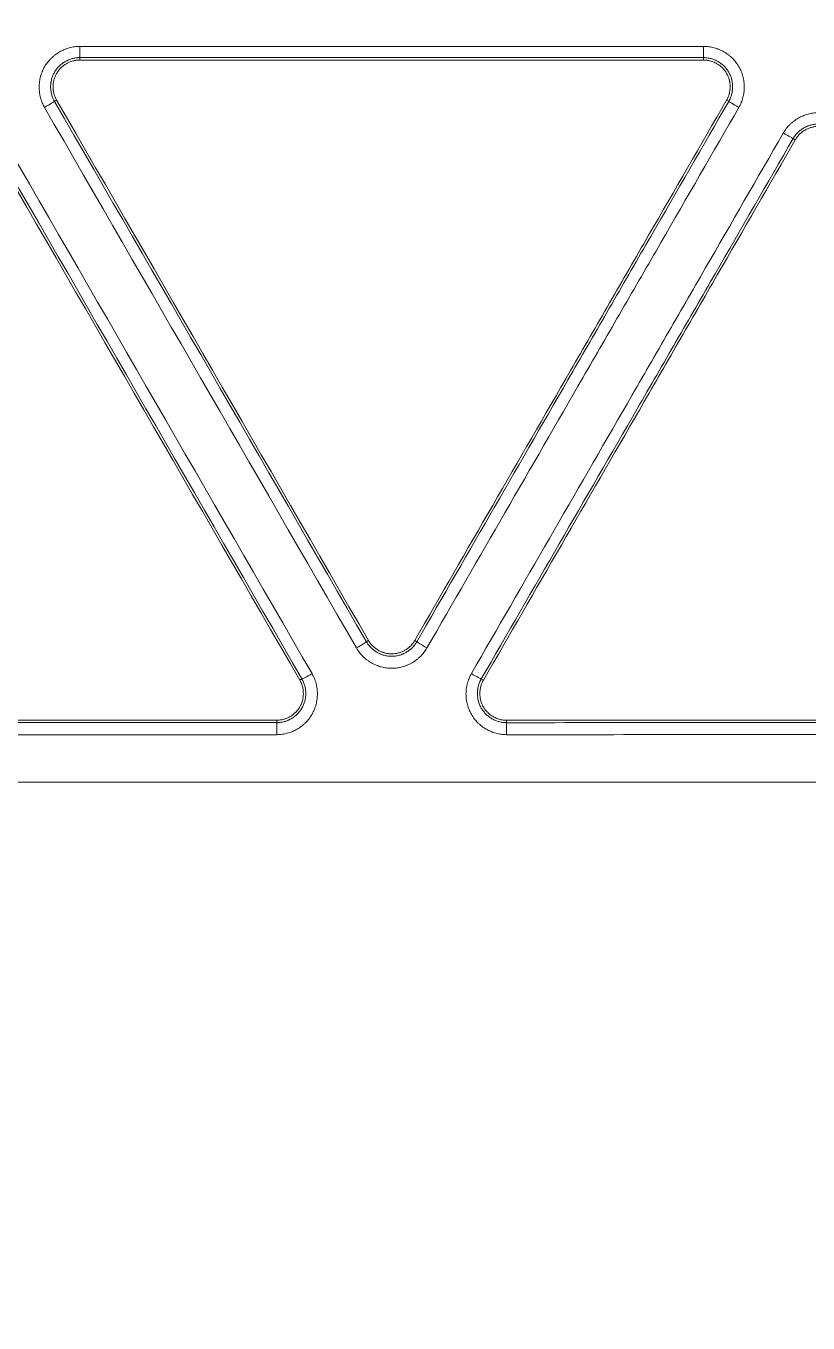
# Model space of a CAD drawing. Header units: inches. Extents: x 405346 to 489838, y -25612 to 14934.
# Drawn here: x 462954.7 to 462986.8, y 4055.9 to 4109 of the extents above; entities that cross this region are included whole.
import ezdxf

# ---------------------------------------------------------------- set-up
doc = ezdxf.new("R2010")
doc.units = ezdxf.units.IN
doc.header["$LTSCALE"] = 200
doc.header["$MEASUREMENT"] = 0
doc.layers.add('SS-EQ', color=2, linetype='Continuous', lineweight=20)

# ---------------------------------------------------------------- blocks, each defined once
blk = doc.blocks.new('4way무풍')
at = {"layer": 'SS-EQ'}
for p, q in [((162.197, -213.682), (162.197, -213.782)), ((187.771, -213.782), (187.771, -213.682)), ((161.249, -215.424), (161.162, -215.474)), ((188.805, -215.474), (188.719, -215.424)), ((191.535, -217.05), (191.448, -216.999)), ((173.95, -237.622), (174.036, -237.572)), ((175.932, -237.572), (176.018, -237.622)), ((171.221, -239.198), (171.307, -239.148)), ((178.66, -239.148), (178.747, -239.198)), ((170.273, -240.938), (170.273, -240.839)), ((179.695, -240.839), (179.695, -240.939))]:
    blk.add_line(p, q, dxfattribs=at)
for centre, major_axis, ratio, start_param, end_param in [((162.196, -213.208), (0, 0.474), 0.008478, 3.1765, 4.680523), ((187.771, -213.208), (0, 0.474), 0.013941, 3.176503, 4.685731), ((160.752, -215.71), (0.41, 0.237), 0.032405, 4.70303, 6.24826), ((189.215, -215.71), (0.41, -0.237), 0.016714, 3.176504, 4.737926), ((191.038, -216.762), (0.41, -0.237), 0.016529, 4.738154, 6.248274), ((173.539, -237.858), (0.41, 0.237), 0.036895, 4.699068, 6.248255), ((176.428, -237.858), (-0.41, 0.237), 0.029661, 0.034922, 1.596121), ((171.717, -238.91), (0.41, 0.237), 0.037248, 3.176523, 4.698615), ((178.25, -238.91), (0.41, -0.237), 0.029822, 4.737834, 6.248263), ((170.273, -241.412), (0, 0.474), 0.006387, 4.672226, 6.248132), ((179.695, -241.412), (0, -0.474), 0.006993, 1.531479, 3.106616)]:
    blk.add_ellipse(centre, major_axis=major_axis, ratio=ratio, start_param=start_param, end_param=end_param, dxfattribs=at)
for points, knots in [([(346.359, 0), (346.359, -27.812), (346.359, -55.624), (346.359, -97.341), (346.359, -111.247), (346.359, -139.059), (346.359, -152.965), (346.359, -180.777), (346.359, -194.683), (346.359, -222.494), (346.359, -236.4), (346.359, -257.259), (346.358, -264.212), (346.359, -272.903), (346.359, -274.641), (346.359, -277.249), (346.359, -278.118), (346.358, -279.856), (346.358, -280.725), (346.358, -282.029), (346.358, -282.463), (346.358, -283.333), (346.359, -283.767), (346.359, -284.419), (346.359, -284.636), (346.359, -285.071), (346.358, -285.288), (346.355, -285.723), (346.353, -285.94), (346.346, -286.374), (346.341, -286.592), (346.322, -287.243), (346.305, -287.678), (346.262, -288.546), (346.236, -288.98), (346.174, -289.849), (346.138, -290.283), (346.078, -290.934), (346.057, -291.151), (346.012, -291.585), (345.894, -292.666), (345.748, -293.741), (345.479, -295.45), (345.327, -296.299), (344.817, -298.834), (344.407, -300.505), (343.687, -302.982), (343.172, -304.624), (342.294, -307.059), (341.638, -308.663), (341.119, -309.858), (340.941, -310.256), (340.714, -310.751), (340.668, -310.85), (340.576, -311.047), (340.437, -311.343), (339.919, -312.422), (339.029, -314.158), (338.177, -315.66), (336.854, -317.881), (335.912, -319.32), (334.41, -321.418), (333.379, -322.796), (331.741, -324.801), (330.589, -326.095), (329.702, -327.051), (329.403, -327.366), (329.024, -327.758), (328.947, -327.836), (328.795, -327.992), (328.566, -328.224), (327.719, -329.07), (326.303, -330.412), (324.35, -332.111), (322.332, -333.722), (320.944, -334.738), (319.535, -335.724), (318.819, -336.202), (317.367, -337.13), (315.893, -338.028), (314.376, -338.866), (313.222, -339.473), (312.835, -339.671), (312.249, -339.963), (312.054, -340.059), (311.662, -340.249), (309.896, -341.094), (308.103, -341.848), (305.68, -342.75), (304.055, -343.316), (302.408, -343.813), (299.923, -344.506), (298.245, -344.898), (295.697, -345.382), (294.842, -345.525), (293.766, -345.682), (293.551, -345.712), (293.12, -345.771), (292.903, -345.799), (292.254, -345.88), (291.821, -345.929), (290.523, -346.062), (289.657, -346.132), (288.357, -346.21), (287.924, -346.232), (287.057, -346.265), (286.624, -346.277), (285.974, -346.288), (285.757, -346.291), (285.323, -346.293), (285.107, -346.294), (284.673, -346.294), (284.456, -346.294), (284.023, -346.294), (283.806, -346.293), (283.156, -346.293), (282.722, -346.293), (281.855, -346.293), (281.421, -346.293), (280.121, -346.293), (279.253, -346.294), (277.519, -346.294), (276.652, -346.294), (274.051, -346.294), (272.316, -346.294), (267.113, -346.294), (263.645, -346.293), (256.708, -346.293), (253.239, -346.294), (242.833, -346.294), (235.896, -346.294), (222.022, -346.294), (215.084, -346.294), (194.273, -346.294), (180.399, -346.294), (152.65, -346.294), (138.775, -346.294), (111.027, -346.294), (97.152, -346.294), (69.404, -346.294), (55.529, -346.294), (34.718, -346.294), (27.78, -346.294), (13.906, -346.294), (6.969, -346.294), (0.032, -346.294)], [0, 0, 0, 0, 0.125, 0.125, 0.1875, 0.1875, 0.25, 0.25, 0.3125, 0.3125, 0.375, 0.375, 0.40625, 0.40625, 0.414063, 0.414063, 0.417969, 0.417969, 0.421875, 0.421875, 0.423828, 0.423828, 0.425781, 0.425781, 0.426758, 0.426758, 0.427734, 0.427734, 0.428711, 0.428711, 0.429688, 0.429688, 0.431641, 0.431641, 0.433594, 0.433594, 0.435547, 0.435547, 0.436523, 0.436523, 0.4375, 0.441406, 0.441406, 0.445313, 0.445313, 0.453125, 0.453125, 0.457031, 0.460938, 0.464844, 0.464844, 0.466797, 0.466797, 0.467285, 0.467285, 0.467773, 0.46875, 0.472656, 0.476563, 0.476563, 0.484375, 0.484375, 0.488281, 0.492188, 0.496094, 0.496094, 0.498047, 0.498047, 0.498535, 0.498535, 0.499023, 0.5, 0.503906, 0.507813, 0.511719, 0.515625, 0.515625, 0.519531, 0.519531, 0.523438, 0.527344, 0.527344, 0.529297, 0.529297, 0.530273, 0.530273, 0.53125, 0.539063, 0.539063, 0.542969, 0.546875, 0.546875, 0.554688, 0.554688, 0.558594, 0.558594, 0.55957, 0.55957, 0.560547, 0.560547, 0.5625, 0.5625, 0.566406, 0.566406, 0.568359, 0.568359, 0.570313, 0.570313, 0.571289, 0.571289, 0.572266, 0.572266, 0.573242, 0.573242, 0.574219, 0.574219, 0.576172, 0.576172, 0.578125, 0.578125, 0.582031, 0.582031, 0.585938, 0.585938, 0.59375, 0.59375, 0.609375, 0.609375, 0.625, 0.625, 0.65625, 0.65625, 0.6875, 0.6875, 0.75, 0.75, 0.8125, 0.8125, 0.875, 0.875, 0.9375, 0.9375, 0.96875, 0.96875, 1, 1, 1, 1]), ([(0.032, -345.099), (6.961, -345.099), (13.891, -345.099), (27.75, -345.099), (34.679, -345.099), (55.467, -345.099), (69.326, -345.098), (97.044, -345.098), (110.903, -345.097), (138.621, -345.096), (152.48, -345.096), (180.197, -345.094), (194.056, -345.092), (214.845, -345.09), (221.774, -345.089), (235.633, -345.086), (242.562, -345.085), (256.421, -345.082), (263.351, -345.081), (272.013, -345.079), (273.745, -345.079), (276.343, -345.079), (277.21, -345.078), (278.942, -345.078), (279.808, -345.077), (281.107, -345.076), (281.541, -345.076), (282.407, -345.076), (282.84, -345.076), (283.706, -345.076), (284.139, -345.076), (284.789, -345.074), (285.005, -345.074), (285.438, -345.071), (285.655, -345.069), (286.304, -345.06), (286.737, -345.049), (287.602, -345.017), (288.034, -344.997), (289.33, -344.922), (290.194, -344.853), (291.488, -344.722), (291.92, -344.673), (292.566, -344.593), (292.782, -344.566), (293.212, -344.508), (294.286, -344.358), (295.351, -344.18), (297.891, -343.699), (299.563, -343.307), (302.039, -342.615), (303.679, -342.118), (305.297, -341.551), (307.709, -340.648), (309.296, -339.976), (311.056, -339.138), (311.349, -338.996), (311.641, -338.853), (311.836, -338.756), (311.933, -338.707), (312.418, -338.464), (312.803, -338.265), (313.951, -337.656), (314.704, -337.236), (316.19, -336.364), (316.921, -335.913), (318.363, -334.982), (319.073, -334.502), (320.472, -333.511), (321.849, -332.491), (323.849, -330.872), (325.784, -329.163), (327.03, -327.964), (327.795, -327.195), (327.947, -327.041), (328.25, -326.729), (328.401, -326.573), (328.849, -326.102), (329.145, -325.785), (330.019, -324.826), (331.153, -323.527), (332.763, -321.515), (333.776, -320.132), (334.759, -318.728), (335.235, -318.016), (336.157, -316.57), (336.603, -315.837), (337.465, -314.35), (338.296, -312.842), (339.065, -311.291), (339.481, -310.406), (339.527, -310.308), (339.618, -310.111), (339.754, -309.815), (340.065, -309.123), (340.322, -308.527), (340.821, -307.331), (341.451, -305.727), (342.288, -303.291), (342.776, -301.648), (343.454, -299.169), (343.836, -297.496), (344.302, -294.959), (344.439, -294.108), (344.619, -292.825), (344.702, -292.181), (344.786, -291.427), (344.82, -291.104), (344.842, -290.888), (344.853, -290.779), (344.946, -289.807), (345.01, -288.942), (345.078, -287.644), (345.096, -287.212), (345.116, -286.563), (345.122, -286.347), (345.13, -285.914), (345.133, -285.698), (345.138, -285.266), (345.139, -285.049), (345.14, -284.617), (345.14, -284.4), (345.141, -283.752), (345.141, -283.319), (345.141, -282.67), (345.141, -282.454), (345.141, -282.021), (345.141, -281.805), (345.142, -281.156), (345.142, -280.724), (345.143, -279.426), (345.143, -278.561), (345.144, -276.831), (345.144, -275.966), (345.145, -273.37), (345.145, -271.64), (345.146, -262.989), (345.148, -256.069), (345.152, -235.306), (345.154, -221.465), (345.157, -193.782), (345.159, -179.94), (345.161, -152.257), (345.161, -138.416), (345.162, -110.732), (345.163, -69.208), (345.164, -27.683), (345.164, 0)], [0, 0, 0, 0, 0.03125, 0.03125, 0.0625, 0.0625, 0.125, 0.125, 0.1875, 0.1875, 0.25, 0.25, 0.3125, 0.3125, 0.34375, 0.34375, 0.375, 0.375, 0.40625, 0.40625, 0.414063, 0.414063, 0.417969, 0.417969, 0.421875, 0.421875, 0.423828, 0.423828, 0.425781, 0.425781, 0.427734, 0.427734, 0.428711, 0.428711, 0.429688, 0.429688, 0.431641, 0.431641, 0.433594, 0.433594, 0.4375, 0.4375, 0.439453, 0.439453, 0.44043, 0.44043, 0.441406, 0.445313, 0.445313, 0.453125, 0.453125, 0.457031, 0.460938, 0.460938, 0.46875, 0.46875, 0.469727, 0.470215, 0.470215, 0.470703, 0.470703, 0.472656, 0.472656, 0.476563, 0.476563, 0.480469, 0.480469, 0.484375, 0.484375, 0.488281, 0.492188, 0.496094, 0.5, 0.5, 0.500977, 0.500977, 0.501953, 0.501953, 0.503906, 0.503906, 0.507813, 0.511719, 0.515625, 0.515625, 0.519531, 0.519531, 0.523438, 0.523438, 0.527344, 0.53125, 0.53125, 0.531738, 0.531738, 0.532227, 0.533203, 0.535156, 0.535156, 0.539063, 0.542969, 0.546875, 0.546875, 0.554688, 0.554688, 0.558594, 0.558594, 0.560547, 0.561523, 0.562012, 0.562012, 0.5625, 0.5625, 0.566406, 0.566406, 0.568359, 0.568359, 0.569336, 0.569336, 0.570313, 0.570313, 0.571289, 0.571289, 0.572266, 0.572266, 0.574219, 0.574219, 0.575195, 0.575195, 0.576172, 0.576172, 0.578125, 0.578125, 0.582031, 0.582031, 0.585938, 0.585938, 0.59375, 0.59375, 0.625, 0.625, 0.6875, 0.6875, 0.75, 0.75, 0.8125, 0.8125, 0.875, 1, 1, 1, 1]), ([(160.756, -215.726), (160.719, -215.662), (160.687, -215.597), (160.632, -215.463), (160.609, -215.394), (160.581, -215.289), (160.573, -215.253), (160.563, -215.199), (160.559, -215.181), (160.554, -215.145), (160.551, -215.127), (160.539, -215.037), (160.53, -214.892), (160.539, -214.747), (160.551, -214.657), (160.554, -214.638), (160.56, -214.602), (160.563, -214.584), (160.573, -214.531), (160.581, -214.495), (160.609, -214.39), (160.632, -214.322), (160.673, -214.221), (160.688, -214.188), (160.72, -214.122), (160.737, -214.09), (160.792, -213.995), (160.873, -213.874), (160.969, -213.766), (161.034, -213.701), (161.047, -213.689), (161.074, -213.664), (161.087, -213.652), (161.129, -213.616), (161.157, -213.593), (161.244, -213.526), (161.304, -213.486), (161.398, -213.432), (161.446, -213.406), (161.496, -213.382), (161.529, -213.367), (161.546, -213.36), (161.63, -213.325), (161.767, -213.277), (161.909, -213.248), (162.017, -213.233), (162.054, -213.23), (162.127, -213.225), (162.164, -213.223), (162.2, -213.223)], [0, 0, 0, 0, 0.0625, 0.0625, 0.125, 0.125, 0.15625, 0.15625, 0.171875, 0.171875, 0.1875, 0.1875, 0.25, 0.3125, 0.3125, 0.328125, 0.328125, 0.34375, 0.34375, 0.375, 0.375, 0.4375, 0.4375, 0.46875, 0.46875, 0.5, 0.5, 0.5625, 0.625, 0.625, 0.640625, 0.640625, 0.65625, 0.65625, 0.6875, 0.6875, 0.75, 0.75, 0.78125, 0.796875, 0.796875, 0.8125, 0.8125, 0.875, 0.9375, 0.9375, 0.96875, 0.96875, 1, 1, 1, 1]), ([(162.197, -213.682), (162.193, -213.682), (162.19, -213.682), (162.183, -213.682), (162.174, -213.682), (162.164, -213.682), (162.144, -213.683), (162.131, -213.684), (162.091, -213.686), (162.065, -213.689), (161.988, -213.7), (161.887, -213.721), (161.788, -213.755), (161.728, -213.78), (161.716, -213.785), (161.692, -213.796), (161.657, -213.813), (161.622, -213.832), (161.555, -213.871), (161.512, -213.899), (161.449, -213.947), (161.429, -213.963), (161.39, -213.998), (161.37, -214.015), (161.315, -214.071), (161.28, -214.109), (161.217, -214.191), (161.188, -214.234), (161.149, -214.302), (161.136, -214.326), (161.113, -214.373), (161.103, -214.396), (161.073, -214.469), (161.057, -214.518), (161.037, -214.593), (161.029, -214.631), (161.022, -214.67), (161.018, -214.695), (161.016, -214.708), (161.008, -214.773), (161.001, -214.877), (161.008, -214.981), (161.018, -215.058), (161.022, -215.084), (161.032, -215.136), (161.038, -215.161), (161.058, -215.236), (161.074, -215.286), (161.103, -215.357), (161.119, -215.393), (161.14, -215.434), (161.151, -215.454), (161.156, -215.462), (161.159, -215.468), (161.161, -215.471), (161.162, -215.474)], [0, 0, 0, 0, 0.003906, 0.003906, 0.007813, 0.015625, 0.015625, 0.03125, 0.03125, 0.0625, 0.0625, 0.125, 0.1875, 0.1875, 0.203125, 0.203125, 0.21875, 0.25, 0.25, 0.3125, 0.3125, 0.34375, 0.34375, 0.375, 0.375, 0.4375, 0.4375, 0.5, 0.5, 0.53125, 0.53125, 0.5625, 0.5625, 0.625, 0.625, 0.65625, 0.671875, 0.671875, 0.6875, 0.6875, 0.75, 0.8125, 0.8125, 0.84375, 0.84375, 0.875, 0.875, 0.9375, 0.9375, 0.96875, 0.984375, 0.992187, 0.996094, 0.996094, 1, 1, 1, 1]), ([(187.771, -213.682), (185.64, -213.682), (183.509, -213.682), (179.247, -213.682), (177.115, -213.682), (174.451, -213.682), (173.918, -213.682), (172.853, -213.682), (172.32, -213.682), (170.722, -213.682), (169.656, -213.682), (166.459, -213.682), (164.328, -213.682), (162.197, -213.682)], [0, 0, 0, 0, 0.25, 0.25, 0.5, 0.5, 0.5625, 0.5625, 0.625, 0.625, 0.75, 0.75, 1, 1, 1, 1]), ([(162.2, -213.223), (164.332, -213.223), (166.463, -213.223), (169.661, -213.223), (170.726, -213.223), (172.325, -213.223), (172.858, -213.223), (173.924, -213.223), (174.456, -213.223), (177.121, -213.222), (179.252, -213.222), (183.515, -213.222), (185.646, -213.221), (187.778, -213.221)], [0, 0, 0, 0, 0.25, 0.25, 0.375, 0.375, 0.4375, 0.4375, 0.5, 0.5, 0.75, 0.75, 1, 1, 1, 1]), ([(188.805, -215.474), (188.807, -215.471), (188.808, -215.468), (188.812, -215.462), (188.816, -215.454), (188.821, -215.445), (188.83, -215.428), (188.836, -215.416), (188.854, -215.38), (188.864, -215.357), (188.894, -215.284), (188.926, -215.186), (188.946, -215.084), (188.954, -215.019), (188.956, -215.006), (188.958, -214.98), (188.959, -214.967), (188.962, -214.928), (188.963, -214.902), (188.963, -214.824), (188.959, -214.772), (188.949, -214.695), (188.945, -214.669), (188.935, -214.618), (188.93, -214.592), (188.91, -214.516), (188.893, -214.467), (188.854, -214.371), (188.831, -214.325), (188.792, -214.257), (188.778, -214.234), (188.749, -214.191), (188.734, -214.17), (188.686, -214.108), (188.652, -214.07), (188.597, -214.015), (188.568, -213.988), (188.538, -213.963), (188.518, -213.947), (188.507, -213.938), (188.455, -213.899), (188.369, -213.841), (188.276, -213.795), (188.204, -213.765), (188.179, -213.756), (188.13, -213.738), (188.105, -213.731), (188.029, -213.71), (187.979, -213.7), (187.902, -213.689), (187.863, -213.685), (187.817, -213.683), (187.794, -213.682), (187.784, -213.682), (187.778, -213.682), (187.775, -213.682), (187.771, -213.682)], [0, 0, 0, 0, 0.003906, 0.003906, 0.007813, 0.015625, 0.015625, 0.03125, 0.03125, 0.0625, 0.0625, 0.125, 0.1875, 0.1875, 0.203125, 0.203125, 0.21875, 0.21875, 0.25, 0.25, 0.3125, 0.3125, 0.34375, 0.34375, 0.375, 0.375, 0.4375, 0.4375, 0.5, 0.5, 0.53125, 0.53125, 0.5625, 0.5625, 0.625, 0.625, 0.65625, 0.671875, 0.671875, 0.6875, 0.6875, 0.75, 0.8125, 0.8125, 0.84375, 0.84375, 0.875, 0.875, 0.9375, 0.9375, 0.96875, 0.984375, 0.992188, 0.996094, 0.996094, 1, 1, 1, 1]), ([(187.778, -213.221), (187.851, -213.221), (187.924, -213.226), (188.067, -213.245), (188.138, -213.26), (188.243, -213.288), (188.278, -213.299), (188.33, -213.317), (188.348, -213.323), (188.382, -213.336), (188.399, -213.343), (188.483, -213.378), (188.613, -213.442), (188.734, -213.523), (188.806, -213.578), (188.821, -213.59), (188.849, -213.613), (188.891, -213.648), (188.931, -213.685), (189.008, -213.762), (189.056, -213.816), (189.122, -213.902), (189.144, -213.931), (189.184, -213.992), (189.204, -214.023), (189.259, -214.118), (189.322, -214.248), (189.368, -214.386), (189.392, -214.474), (189.396, -214.492), (189.404, -214.527), (189.408, -214.545), (189.418, -214.599), (189.424, -214.635), (189.438, -214.743), (189.443, -214.816), (189.443, -214.924), (189.441, -214.979), (189.437, -215.033), (189.433, -215.07), (189.431, -215.088), (189.42, -215.179), (189.392, -215.321), (189.346, -215.459), (189.305, -215.56), (189.29, -215.593), (189.258, -215.659), (189.24, -215.691), (189.222, -215.723)], [0, 0, 0, 0, 0.0625, 0.0625, 0.125, 0.125, 0.15625, 0.15625, 0.171875, 0.171875, 0.1875, 0.1875, 0.25, 0.3125, 0.3125, 0.328125, 0.328125, 0.34375, 0.375, 0.375, 0.4375, 0.4375, 0.46875, 0.46875, 0.5, 0.5, 0.5625, 0.625, 0.625, 0.640625, 0.640625, 0.65625, 0.65625, 0.6875, 0.6875, 0.75, 0.75, 0.78125, 0.796875, 0.796875, 0.8125, 0.8125, 0.875, 0.9375, 0.9375, 0.96875, 0.96875, 1, 1, 1, 1]), ([(161.249, -215.424), (161.225, -215.382), (161.204, -215.339), (161.168, -215.251), (161.138, -215.16), (161.119, -215.067), (161.11, -214.996), (161.108, -214.972), (161.105, -214.924), (161.104, -214.9), (161.104, -214.829), (161.107, -214.781), (161.116, -214.71), (161.12, -214.687), (161.129, -214.64), (161.135, -214.616), (161.153, -214.547), (161.183, -214.457), (161.225, -214.371), (161.261, -214.309), (161.273, -214.289), (161.3, -214.249), (161.314, -214.229), (161.358, -214.173), (161.389, -214.138), (161.44, -214.088), (161.466, -214.063), (161.494, -214.04), (161.512, -214.025), (161.522, -214.018), (161.57, -213.981), (161.649, -213.929), (161.734, -213.886), (161.8, -213.858), (161.823, -213.85), (161.868, -213.834), (161.891, -213.827), (161.96, -213.808), (162.007, -213.799), (162.101, -213.786), (162.148, -213.782), (162.197, -213.782)], [0, 0, 0, 0, 0.0625, 0.0625, 0.125, 0.1875, 0.1875, 0.21875, 0.21875, 0.25, 0.25, 0.3125, 0.3125, 0.34375, 0.34375, 0.375, 0.375, 0.4375, 0.5, 0.5, 0.53125, 0.53125, 0.5625, 0.5625, 0.625, 0.625, 0.65625, 0.671875, 0.671875, 0.6875, 0.6875, 0.75, 0.8125, 0.8125, 0.84375, 0.84375, 0.875, 0.875, 0.9375, 0.9375, 1, 1, 1, 1]), ([(187.771, -213.782), (185.64, -213.782), (183.509, -213.782), (179.247, -213.782), (177.115, -213.782), (174.451, -213.782), (173.919, -213.782), (172.853, -213.782), (172.32, -213.782), (170.722, -213.782), (167.525, -213.782), (164.328, -213.782), (162.197, -213.782)], [0, 0, 0, 0, 0.25, 0.25, 0.5, 0.5, 0.5625, 0.5625, 0.625, 0.625, 0.75, 1, 1, 1, 1]), ([(187.771, -213.782), (187.82, -213.782), (187.868, -213.786), (187.962, -213.799), (188.055, -213.818), (188.145, -213.849), (188.201, -213.872), (188.212, -213.877), (188.233, -213.887), (188.266, -213.902), (188.297, -213.919), (188.359, -213.955), (188.399, -213.981), (188.456, -214.025), (188.474, -214.04), (188.51, -214.071), (188.528, -214.088), (188.579, -214.138), (188.642, -214.209), (188.695, -214.288), (188.731, -214.35), (188.742, -214.372), (188.763, -214.415), (188.773, -214.437), (188.8, -214.503), (188.815, -214.548), (188.833, -214.616), (188.841, -214.651), (188.847, -214.687), (188.851, -214.71), (188.853, -214.722), (188.86, -214.782), (188.866, -214.877), (188.86, -214.972), (188.851, -215.043), (188.847, -215.067), (188.838, -215.114), (188.833, -215.137), (188.815, -215.206), (188.8, -215.251), (188.764, -215.339), (188.743, -215.382), (188.719, -215.424)], [0, 0, 0, 0, 0.0625, 0.0625, 0.125, 0.1875, 0.1875, 0.203125, 0.203125, 0.21875, 0.25, 0.25, 0.3125, 0.3125, 0.34375, 0.34375, 0.375, 0.375, 0.4375, 0.5, 0.5, 0.53125, 0.53125, 0.5625, 0.5625, 0.625, 0.625, 0.65625, 0.671875, 0.671875, 0.6875, 0.6875, 0.75, 0.8125, 0.8125, 0.84375, 0.84375, 0.875, 0.875, 0.9375, 0.9375, 1, 1, 1, 1]), ([(175.932, -237.572), (178.063, -233.881), (180.46, -229.729), (182.858, -225.576), (183.391, -224.653), (183.657, -224.192), (184.456, -222.808), (184.989, -221.885), (186.588, -219.116), (187.653, -217.27), (188.719, -215.424)], [0, 0, 0, 0, 0.5, 0.5625, 0.5625, 0.625, 0.625, 0.75, 0.75, 1, 1, 1, 1]), ([(176.018, -237.622), (178.149, -233.931), (180.28, -230.24), (182.677, -226.087), (182.944, -225.626), (183.477, -224.703), (183.743, -224.242), (184.542, -222.857), (185.075, -221.934), (186.674, -219.166), (187.739, -217.32), (188.805, -215.474)], [0, 0, 0, 0, 0.5, 0.5, 0.5625, 0.5625, 0.625, 0.625, 0.75, 0.75, 1, 1, 1, 1]), ([(189.222, -215.723), (188.156, -217.569), (187.09, -219.416), (185.491, -222.185), (184.958, -223.108), (184.158, -224.493), (183.892, -224.954), (183.359, -225.877), (183.092, -226.339), (180.694, -230.493), (178.563, -234.185), (176.432, -237.876)], [0, 0, 0, 0, 0.25, 0.25, 0.375, 0.375, 0.4375, 0.4375, 0.5, 0.5, 1, 1, 1, 1]), ([(191.044, -216.775), (191.081, -216.712), (191.122, -216.651), (191.21, -216.537), (191.258, -216.482), (191.336, -216.405), (191.362, -216.381), (191.404, -216.345), (191.418, -216.333), (191.446, -216.31), (191.46, -216.298), (191.533, -216.243), (191.653, -216.163), (191.784, -216.098), (191.868, -216.063), (191.885, -216.056), (191.919, -216.043), (191.937, -216.037), (191.988, -216.019), (192.023, -216.008), (192.128, -215.98), (192.199, -215.966), (192.307, -215.951), (192.343, -215.947), (192.416, -215.942), (192.452, -215.941), (192.562, -215.941), (192.707, -215.951), (192.849, -215.98), (192.937, -216.004), (192.954, -216.009), (192.989, -216.019), (193.007, -216.025), (193.059, -216.043), (193.093, -216.056), (193.193, -216.098), (193.258, -216.13), (193.352, -216.184), (193.399, -216.213), (193.444, -216.244), (193.474, -216.265), (193.488, -216.276), (193.561, -216.332), (193.671, -216.427), (193.767, -216.535), (193.833, -216.621), (193.855, -216.651), (193.896, -216.712), (193.915, -216.743), (193.933, -216.775)], [0, 0, 0, 0, 0.0625, 0.0625, 0.125, 0.125, 0.15625, 0.15625, 0.171875, 0.171875, 0.1875, 0.1875, 0.25, 0.3125, 0.3125, 0.328125, 0.328125, 0.34375, 0.34375, 0.375, 0.375, 0.4375, 0.4375, 0.46875, 0.46875, 0.5, 0.5, 0.5625, 0.625, 0.625, 0.640625, 0.640625, 0.65625, 0.65625, 0.6875, 0.6875, 0.75, 0.75, 0.78125, 0.796875, 0.796875, 0.8125, 0.8125, 0.875, 0.9375, 0.9375, 0.96875, 0.96875, 1, 1, 1, 1]), ([(178.254, -238.929), (180.385, -235.237), (182.517, -231.545), (184.915, -227.391), (185.181, -226.929), (185.714, -226.006), (185.981, -225.545), (186.78, -224.16), (187.313, -223.237), (188.912, -220.468), (189.978, -218.622), (191.044, -216.775)], [0, 0, 0, 0, 0.5, 0.5, 0.5625, 0.5625, 0.625, 0.625, 0.75, 0.75, 1, 1, 1, 1]), ([(193.517, -216.999), (193.515, -216.997), (193.513, -216.994), (193.51, -216.988), (193.505, -216.98), (193.5, -216.971), (193.489, -216.955), (193.482, -216.944), (193.46, -216.911), (193.445, -216.89), (193.397, -216.828), (193.328, -216.751), (193.25, -216.683), (193.198, -216.643), (193.187, -216.635), (193.166, -216.62), (193.133, -216.598), (193.1, -216.577), (193.033, -216.538), (192.986, -216.515), (192.914, -216.485), (192.89, -216.476), (192.841, -216.459), (192.815, -216.451), (192.74, -216.43), (192.689, -216.42), (192.586, -216.406), (192.535, -216.402), (192.456, -216.402), (192.43, -216.403), (192.378, -216.406), (192.352, -216.409), (192.275, -216.42), (192.224, -216.43), (192.149, -216.451), (192.111, -216.462), (192.075, -216.475), (192.05, -216.485), (192.038, -216.49), (191.977, -216.515), (191.884, -216.561), (191.798, -216.619), (191.736, -216.666), (191.715, -216.683), (191.676, -216.717), (191.656, -216.735), (191.601, -216.79), (191.567, -216.829), (191.519, -216.89), (191.496, -216.922), (191.471, -216.96), (191.459, -216.979), (191.454, -216.988), (191.451, -216.994), (191.449, -216.996), (191.448, -216.999)], [0, 0, 0, 0, 0.003906, 0.003906, 0.007812, 0.015625, 0.015625, 0.03125, 0.03125, 0.0625, 0.0625, 0.125, 0.1875, 0.1875, 0.203125, 0.203125, 0.21875, 0.25, 0.25, 0.3125, 0.3125, 0.34375, 0.34375, 0.375, 0.375, 0.4375, 0.4375, 0.5, 0.5, 0.53125, 0.53125, 0.5625, 0.5625, 0.625, 0.625, 0.65625, 0.671875, 0.671875, 0.6875, 0.6875, 0.75, 0.8125, 0.8125, 0.84375, 0.84375, 0.875, 0.875, 0.9375, 0.9375, 0.96875, 0.984375, 0.992187, 0.996094, 0.996094, 1, 1, 1, 1]), ([(191.535, -217.05), (191.559, -217.008), (191.586, -216.968), (191.644, -216.892), (191.707, -216.821), (191.779, -216.759), (191.827, -216.723), (191.837, -216.715), (191.856, -216.702), (191.886, -216.681), (191.916, -216.662), (191.978, -216.627), (192.021, -216.606), (192.087, -216.578), (192.109, -216.57), (192.154, -216.554), (192.177, -216.547), (192.247, -216.528), (192.34, -216.509), (192.435, -216.502), (192.507, -216.502), (192.531, -216.503), (192.578, -216.506), (192.602, -216.509), (192.673, -216.519), (192.719, -216.528), (192.788, -216.547), (192.822, -216.558), (192.856, -216.57), (192.878, -216.579), (192.889, -216.583), (192.945, -216.606), (193.03, -216.649), (193.109, -216.701), (193.166, -216.745), (193.185, -216.76), (193.221, -216.791), (193.239, -216.807), (193.29, -216.858), (193.321, -216.893), (193.379, -216.968), (193.406, -217.008), (193.43, -217.05)], [0, 0, 0, 0, 0.0625, 0.0625, 0.125, 0.1875, 0.1875, 0.203125, 0.203125, 0.21875, 0.25, 0.25, 0.3125, 0.3125, 0.34375, 0.34375, 0.375, 0.375, 0.4375, 0.5, 0.5, 0.53125, 0.53125, 0.5625, 0.5625, 0.625, 0.625, 0.65625, 0.671875, 0.671875, 0.6875, 0.6875, 0.75, 0.8125, 0.8125, 0.84375, 0.84375, 0.875, 0.875, 0.9375, 0.9375, 1, 1, 1, 1]), ([(191.448, -216.999), (190.382, -218.845), (189.316, -220.691), (187.718, -223.46), (187.185, -224.383), (186.385, -225.767), (186.119, -226.229), (185.586, -227.151), (185.32, -227.613), (182.922, -231.766), (180.791, -235.457), (178.66, -239.148)], [0, 0, 0, 0, 0.25, 0.25, 0.375, 0.375, 0.4375, 0.4375, 0.5, 0.5, 1, 1, 1, 1]), ([(191.535, -217.05), (190.469, -218.896), (189.403, -220.741), (187.804, -223.51), (187.272, -224.433), (186.472, -225.817), (186.206, -226.279), (185.673, -227.202), (185.407, -227.663), (183.009, -231.816), (180.878, -235.507), (178.747, -239.198)], [0, 0, 0, 0, 0.25, 0.25, 0.375, 0.375, 0.4375, 0.4375, 0.5, 0.5, 1, 1, 1, 1]), ([(173.95, -237.622), (173.952, -237.625), (173.953, -237.628), (173.957, -237.633), (173.962, -237.642), (173.967, -237.65), (173.977, -237.667), (173.984, -237.678), (174.006, -237.711), (174.022, -237.732), (174.069, -237.793), (174.138, -237.87), (174.217, -237.939), (174.269, -237.978), (174.279, -237.986), (174.301, -238.001), (174.333, -238.023), (174.366, -238.044), (174.434, -238.083), (174.48, -238.106), (174.552, -238.136), (174.576, -238.145), (174.626, -238.162), (174.651, -238.17), (174.726, -238.191), (174.777, -238.201), (174.88, -238.215), (174.932, -238.219), (175.01, -238.219), (175.036, -238.218), (175.088, -238.214), (175.114, -238.211), (175.191, -238.201), (175.242, -238.19), (175.317, -238.17), (175.354, -238.158), (175.391, -238.145), (175.416, -238.136), (175.428, -238.131), (175.488, -238.106), (175.582, -238.059), (175.668, -238.002), (175.73, -237.955), (175.75, -237.938), (175.79, -237.904), (175.809, -237.886), (175.865, -237.831), (175.899, -237.792), (175.947, -237.731), (175.969, -237.699), (175.994, -237.661), (176.006, -237.642), (176.011, -237.633), (176.014, -237.628), (176.016, -237.625), (176.018, -237.622)], [0, 0, 0, 0, 0.003906, 0.003906, 0.007813, 0.015625, 0.015625, 0.03125, 0.03125, 0.0625, 0.0625, 0.125, 0.1875, 0.1875, 0.203125, 0.203125, 0.21875, 0.25, 0.25, 0.3125, 0.3125, 0.34375, 0.34375, 0.375, 0.375, 0.4375, 0.4375, 0.5, 0.5, 0.53125, 0.53125, 0.5625, 0.5625, 0.625, 0.625, 0.65625, 0.671875, 0.671875, 0.6875, 0.6875, 0.75, 0.8125, 0.8125, 0.84375, 0.84375, 0.875, 0.875, 0.9375, 0.9375, 0.96875, 0.984375, 0.992188, 0.996094, 0.996094, 1, 1, 1, 1]), ([(175.932, -237.572), (175.908, -237.614), (175.881, -237.654), (175.822, -237.729), (175.759, -237.8), (175.687, -237.863), (175.63, -237.907), (175.61, -237.92), (175.57, -237.947), (175.55, -237.96), (175.488, -237.995), (175.446, -238.016), (175.38, -238.044), (175.357, -238.052), (175.312, -238.068), (175.289, -238.075), (175.22, -238.094), (175.127, -238.113), (175.032, -238.12), (174.96, -238.12), (174.936, -238.119), (174.888, -238.115), (174.864, -238.113), (174.794, -238.103), (174.747, -238.094), (174.678, -238.075), (174.644, -238.064), (174.611, -238.052), (174.588, -238.043), (174.577, -238.039), (174.522, -238.016), (174.436, -237.973), (174.357, -237.921), (174.3, -237.877), (174.281, -237.862), (174.245, -237.831), (174.227, -237.814), (174.177, -237.764), (174.145, -237.729), (174.087, -237.654), (174.06, -237.614), (174.036, -237.572)], [0, 0, 0, 0, 0.0625, 0.0625, 0.125, 0.1875, 0.1875, 0.21875, 0.21875, 0.25, 0.25, 0.3125, 0.3125, 0.34375, 0.34375, 0.375, 0.375, 0.4375, 0.5, 0.5, 0.53125, 0.53125, 0.5625, 0.5625, 0.625, 0.625, 0.65625, 0.671875, 0.671875, 0.6875, 0.6875, 0.75, 0.8125, 0.8125, 0.84375, 0.84375, 0.875, 0.875, 0.9375, 0.9375, 1, 1, 1, 1]), ([(176.432, -237.876), (176.395, -237.94), (176.354, -238), (176.266, -238.115), (176.218, -238.169), (176.14, -238.246), (176.114, -238.271), (176.072, -238.307), (176.058, -238.319), (176.03, -238.342), (176.016, -238.353), (175.943, -238.408), (175.823, -238.489), (175.692, -238.553), (175.608, -238.589), (175.591, -238.595), (175.557, -238.608), (175.54, -238.615), (175.488, -238.632), (175.453, -238.643), (175.348, -238.672), (175.277, -238.686), (175.17, -238.701), (175.133, -238.704), (175.061, -238.709), (175.024, -238.711), (174.914, -238.711), (174.769, -238.701), (174.627, -238.672), (174.539, -238.648), (174.522, -238.643), (174.487, -238.632), (174.469, -238.626), (174.417, -238.609), (174.383, -238.596), (174.283, -238.554), (174.218, -238.521), (174.124, -238.467), (174.077, -238.438), (174.032, -238.407), (174.003, -238.386), (173.988, -238.375), (173.915, -238.32), (173.806, -238.224), (173.71, -238.116), (173.643, -238.03), (173.621, -238), (173.581, -237.939), (173.561, -237.908), (173.543, -237.877)], [0, 0, 0, 0, 0.0625, 0.0625, 0.125, 0.125, 0.15625, 0.15625, 0.171875, 0.171875, 0.1875, 0.1875, 0.25, 0.3125, 0.3125, 0.328125, 0.328125, 0.34375, 0.34375, 0.375, 0.375, 0.4375, 0.4375, 0.46875, 0.46875, 0.5, 0.5, 0.5625, 0.625, 0.625, 0.640625, 0.640625, 0.65625, 0.65625, 0.6875, 0.6875, 0.75, 0.75, 0.78125, 0.796875, 0.796875, 0.8125, 0.8125, 0.875, 0.9375, 0.9375, 0.96875, 0.96875, 1, 1, 1, 1]), ([(170.273, -240.938), (170.276, -240.938), (170.28, -240.938), (170.286, -240.938), (170.296, -240.938), (170.306, -240.938), (170.325, -240.937), (170.339, -240.937), (170.378, -240.934), (170.404, -240.931), (170.481, -240.921), (170.583, -240.9), (170.681, -240.866), (170.742, -240.84), (170.754, -240.835), (170.777, -240.824), (170.813, -240.807), (170.847, -240.789), (170.915, -240.75), (170.958, -240.721), (171.02, -240.674), (171.04, -240.657), (171.07, -240.631), (171.079, -240.623), (171.099, -240.605), (171.108, -240.596), (171.154, -240.55), (171.189, -240.511), (171.252, -240.429), (171.281, -240.386), (171.32, -240.318), (171.333, -240.295), (171.356, -240.248), (171.366, -240.224), (171.396, -240.152), (171.412, -240.103), (171.432, -240.028), (171.44, -239.99), (171.447, -239.951), (171.451, -239.926), (171.453, -239.913), (171.461, -239.848), (171.468, -239.744), (171.461, -239.641), (171.452, -239.563), (171.447, -239.537), (171.437, -239.486), (171.432, -239.46), (171.412, -239.385), (171.396, -239.336), (171.366, -239.264), (171.35, -239.228), (171.33, -239.188), (171.319, -239.168), (171.314, -239.159), (171.311, -239.153), (171.309, -239.151), (171.307, -239.148)], [0, 0, 0, 0, 0.003906, 0.003906, 0.007813, 0.015625, 0.015625, 0.03125, 0.03125, 0.0625, 0.0625, 0.125, 0.1875, 0.1875, 0.203125, 0.203125, 0.21875, 0.25, 0.25, 0.3125, 0.3125, 0.34375, 0.34375, 0.359375, 0.359375, 0.375, 0.375, 0.4375, 0.4375, 0.5, 0.5, 0.53125, 0.53125, 0.5625, 0.5625, 0.625, 0.625, 0.65625, 0.671875, 0.671875, 0.6875, 0.6875, 0.75, 0.8125, 0.8125, 0.84375, 0.84375, 0.875, 0.875, 0.9375, 0.9375, 0.96875, 0.984375, 0.992187, 0.996094, 0.996094, 1, 1, 1, 1]), ([(171.221, -239.198), (171.245, -239.24), (171.266, -239.283), (171.302, -239.371), (171.332, -239.461), (171.35, -239.555), (171.359, -239.626), (171.361, -239.65), (171.364, -239.698), (171.365, -239.722), (171.365, -239.793), (171.362, -239.84), (171.353, -239.911), (171.349, -239.935), (171.34, -239.982), (171.335, -240.005), (171.317, -240.075), (171.287, -240.165), (171.245, -240.251), (171.209, -240.313), (171.196, -240.333), (171.169, -240.373), (171.155, -240.392), (171.112, -240.449), (171.08, -240.484), (171.029, -240.534), (171.003, -240.558), (170.976, -240.582), (170.957, -240.597), (170.948, -240.604), (170.9, -240.641), (170.82, -240.693), (170.735, -240.736), (170.669, -240.763), (170.647, -240.772), (170.601, -240.788), (170.578, -240.795), (170.509, -240.814), (170.463, -240.823), (170.369, -240.836), (170.321, -240.839), (170.273, -240.839)], [0, 0, 0, 0, 0.0625, 0.0625, 0.125, 0.1875, 0.1875, 0.21875, 0.21875, 0.25, 0.25, 0.3125, 0.3125, 0.34375, 0.34375, 0.375, 0.375, 0.4375, 0.5, 0.5, 0.53125, 0.53125, 0.5625, 0.5625, 0.625, 0.625, 0.65625, 0.671875, 0.671875, 0.6875, 0.6875, 0.75, 0.8125, 0.8125, 0.84375, 0.84375, 0.875, 0.875, 0.9375, 0.9375, 1, 1, 1, 1]), ([(171.72, -238.929), (171.757, -238.993), (171.789, -239.058), (171.844, -239.192), (171.867, -239.26), (171.895, -239.366), (171.903, -239.401), (171.913, -239.455), (171.917, -239.473), (171.923, -239.509), (171.925, -239.527), (171.937, -239.618), (171.946, -239.762), (171.937, -239.907), (171.925, -239.998), (171.923, -240.016), (171.917, -240.052), (171.914, -240.07), (171.903, -240.124), (171.895, -240.159), (171.867, -240.264), (171.844, -240.333), (171.803, -240.433), (171.788, -240.467), (171.756, -240.532), (171.739, -240.565), (171.684, -240.66), (171.603, -240.78), (171.507, -240.889), (171.443, -240.953), (171.429, -240.966), (171.403, -240.991), (171.389, -241.003), (171.348, -241.039), (171.319, -241.062), (171.233, -241.128), (171.172, -241.168), (171.078, -241.223), (171.03, -241.249), (170.981, -241.272), (170.948, -241.287), (170.931, -241.295), (170.846, -241.33), (170.709, -241.377), (170.567, -241.406), (170.459, -241.421), (170.423, -241.425), (170.349, -241.43), (170.313, -241.431), (170.276, -241.431)], [0, 0, 0, 0, 0.0625, 0.0625, 0.125, 0.125, 0.15625, 0.15625, 0.171875, 0.171875, 0.1875, 0.1875, 0.25, 0.3125, 0.3125, 0.328125, 0.328125, 0.34375, 0.34375, 0.375, 0.375, 0.4375, 0.4375, 0.46875, 0.46875, 0.5, 0.5, 0.5625, 0.625, 0.625, 0.640625, 0.640625, 0.65625, 0.65625, 0.6875, 0.6875, 0.75, 0.75, 0.78125, 0.796875, 0.796875, 0.8125, 0.8125, 0.875, 0.9375, 0.9375, 0.96875, 0.96875, 1, 1, 1, 1]), ([(179.698, -241.431), (179.625, -241.431), (179.552, -241.426), (179.408, -241.406), (179.338, -241.392), (179.232, -241.363), (179.197, -241.353), (179.145, -241.335), (179.128, -241.329), (179.094, -241.316), (179.077, -241.309), (178.993, -241.274), (178.863, -241.209), (178.742, -241.129), (178.669, -241.073), (178.655, -241.062), (178.627, -241.039), (178.613, -241.027), (178.571, -240.991), (178.545, -240.966), (178.468, -240.89), (178.42, -240.836), (178.353, -240.75), (178.332, -240.72), (178.291, -240.659), (178.272, -240.628), (178.217, -240.533), (178.153, -240.403), (178.107, -240.266), (178.084, -240.178), (178.08, -240.16), (178.072, -240.124), (178.068, -240.106), (178.057, -240.052), (178.052, -240.016), (178.038, -239.908), (178.033, -239.836), (178.033, -239.727), (178.035, -239.673), (178.039, -239.618), (178.042, -239.582), (178.045, -239.564), (178.056, -239.473), (178.084, -239.33), (178.13, -239.193), (178.171, -239.092), (178.186, -239.059), (178.218, -238.993), (178.235, -238.96), (178.254, -238.929)], [0, 0, 0, 0, 0.0625, 0.0625, 0.125, 0.125, 0.15625, 0.15625, 0.171875, 0.171875, 0.1875, 0.1875, 0.25, 0.3125, 0.3125, 0.328125, 0.328125, 0.34375, 0.34375, 0.375, 0.375, 0.4375, 0.4375, 0.46875, 0.46875, 0.5, 0.5, 0.5625, 0.625, 0.625, 0.640625, 0.640625, 0.65625, 0.65625, 0.6875, 0.6875, 0.75, 0.75, 0.78125, 0.796875, 0.796875, 0.8125, 0.8125, 0.875, 0.9375, 0.9375, 0.96875, 0.96875, 1, 1, 1, 1]), ([(178.66, -239.148), (178.659, -239.15), (178.657, -239.153), (178.654, -239.159), (178.649, -239.168), (178.644, -239.176), (178.635, -239.194), (178.629, -239.205), (178.612, -239.241), (178.601, -239.265), (178.572, -239.337), (178.539, -239.435), (178.52, -239.537), (178.511, -239.602), (178.51, -239.615), (178.507, -239.641), (178.506, -239.654), (178.504, -239.693), (178.503, -239.719), (178.503, -239.797), (178.507, -239.849), (178.516, -239.926), (178.521, -239.952), (178.53, -240.003), (178.536, -240.029), (178.556, -240.105), (178.589, -240.203), (178.634, -240.296), (178.674, -240.364), (178.688, -240.386), (178.717, -240.43), (178.732, -240.451), (178.78, -240.512), (178.814, -240.551), (178.869, -240.606), (178.898, -240.632), (178.928, -240.657), (178.948, -240.674), (178.959, -240.682), (179.011, -240.722), (179.097, -240.779), (179.19, -240.826), (179.262, -240.856), (179.287, -240.865), (179.336, -240.882), (179.361, -240.89), (179.437, -240.911), (179.488, -240.921), (179.565, -240.931), (179.603, -240.935), (179.649, -240.938), (179.672, -240.938), (179.682, -240.938), (179.688, -240.938), (179.692, -240.939), (179.695, -240.939)], [0, 0, 0, 0, 0.003906, 0.003906, 0.007813, 0.015625, 0.015625, 0.03125, 0.03125, 0.0625, 0.0625, 0.125, 0.1875, 0.1875, 0.203125, 0.203125, 0.21875, 0.21875, 0.25, 0.25, 0.3125, 0.3125, 0.34375, 0.34375, 0.375, 0.375, 0.4375, 0.5, 0.5, 0.53125, 0.53125, 0.5625, 0.5625, 0.625, 0.625, 0.65625, 0.671875, 0.671875, 0.6875, 0.6875, 0.75, 0.8125, 0.8125, 0.84375, 0.84375, 0.875, 0.875, 0.9375, 0.9375, 0.96875, 0.984375, 0.992188, 0.996094, 0.996094, 1, 1, 1, 1]), ([(179.695, -240.839), (179.671, -240.839), (179.647, -240.839), (179.599, -240.835), (179.575, -240.833), (179.504, -240.823), (179.411, -240.804), (179.321, -240.773), (179.266, -240.75), (179.255, -240.745), (179.233, -240.735), (179.2, -240.719), (179.169, -240.703), (179.107, -240.667), (179.067, -240.64), (179.011, -240.597), (178.992, -240.582), (178.956, -240.551), (178.938, -240.534), (178.887, -240.484), (178.824, -240.412), (178.771, -240.334), (178.735, -240.271), (178.724, -240.25), (178.703, -240.207), (178.693, -240.185), (178.666, -240.119), (178.651, -240.074), (178.633, -240.005), (178.625, -239.97), (178.619, -239.935), (178.615, -239.911), (178.614, -239.899), (178.606, -239.84), (178.6, -239.745), (178.606, -239.65), (178.615, -239.579), (178.619, -239.555), (178.628, -239.508), (178.633, -239.485), (178.651, -239.415), (178.666, -239.37), (178.702, -239.282), (178.723, -239.24), (178.747, -239.198)], [0, 0, 0, 0, 0.03125, 0.03125, 0.0625, 0.0625, 0.125, 0.1875, 0.1875, 0.203125, 0.203125, 0.21875, 0.25, 0.25, 0.3125, 0.3125, 0.34375, 0.34375, 0.375, 0.375, 0.4375, 0.5, 0.5, 0.53125, 0.53125, 0.5625, 0.5625, 0.625, 0.625, 0.65625, 0.671875, 0.671875, 0.6875, 0.6875, 0.75, 0.8125, 0.8125, 0.84375, 0.84375, 0.875, 0.875, 0.9375, 0.9375, 1, 1, 1, 1]), ([(179.695, -240.839), (183.957, -240.839), (188.22, -240.839), (193.548, -240.839), (194.614, -240.839), (196.212, -240.839), (196.745, -240.839), (197.811, -240.839), (198.343, -240.839), (201.007, -240.839), (203.139, -240.839), (205.27, -240.839)], [0, 0, 0, 0, 0.5, 0.5, 0.625, 0.625, 0.6875, 0.6875, 0.75, 0.75, 1, 1, 1, 1]), ([(179.695, -240.939), (183.957, -240.939), (188.22, -240.938), (193.548, -240.938), (194.614, -240.938), (196.745, -240.938), (197.811, -240.939), (201.007, -240.939), (203.139, -240.939), (205.27, -240.939)], [0, 0, 0, 0, 0.5, 0.5, 0.625, 0.625, 0.75, 0.75, 1, 1, 1, 1]), ([(205.275, -241.428), (203.144, -241.429), (201.012, -241.429), (198.348, -241.43), (197.815, -241.43), (196.75, -241.43), (196.217, -241.43), (194.618, -241.43), (193.552, -241.43), (188.224, -241.43), (183.961, -241.431), (179.698, -241.431)], [0, 0, 0, 0, 0.25, 0.25, 0.3125, 0.3125, 0.375, 0.375, 0.5, 0.5, 1, 1, 1, 1]), ([(0, -243.373), (4.961, -243.373), (9.922, -243.373), (19.843, -243.373), (24.804, -243.373), (39.686, -243.373), (49.608, -243.373), (69.451, -243.373), (79.372, -243.373), (94.254, -243.373), (99.215, -243.373), (109.136, -243.373), (114.097, -243.373), (128.979, -243.373), (138.901, -243.373), (158.743, -243.373), (168.665, -243.373), (183.546, -243.373), (188.507, -243.373), (194.708, -243.373), (195.948, -243.373), (198.428, -243.373), (199.668, -243.373), (203.388, -243.373), (205.869, -243.373), (210.829, -243.373), (213.309, -243.373), (218.269, -243.373), (220.749, -243.373), (225.709, -243.373), (228.189, -243.373), (233.149, -243.373), (235.629, -243.373), (238.109, -243.373)], [0, 0, 0, 0, 0.0625, 0.0625, 0.125, 0.125, 0.25, 0.25, 0.375, 0.375, 0.4375, 0.4375, 0.5, 0.5, 0.625, 0.625, 0.75, 0.75, 0.8125, 0.8125, 0.828125, 0.828125, 0.84375, 0.84375, 0.875, 0.875, 0.90625, 0.90625, 0.9375, 0.9375, 0.96875, 0.96875, 1, 1, 1, 1])]:
    blk.add_open_spline(points, degree=3, knots=knots, dxfattribs=at)
for points in [[(173.543, -237.877), (169.281, -230.493), (165.019, -223.11), (160.756, -215.726)], [(161.162, -215.474), (165.425, -222.857), (169.688, -230.24), (173.95, -237.622)], [(161.249, -215.424), (165.512, -222.807), (169.774, -230.19), (174.036, -237.572)], [(158.933, -216.778), (163.196, -224.162), (167.458, -231.546), (171.72, -238.929)], [(171.221, -239.198), (166.959, -231.816), (162.696, -224.433), (158.433, -217.049)], [(171.307, -239.148), (167.045, -231.766), (162.783, -224.383), (158.52, -216.999)], [(144.698, -240.839), (153.223, -240.839), (161.748, -240.839), (170.273, -240.839)], [(144.698, -240.938), (153.223, -240.938), (161.748, -240.938), (170.273, -240.938)], [(170.276, -241.431), (161.751, -241.431), (153.226, -241.432), (144.7, -241.432)]]:
    blk.add_open_spline(points, degree=3, dxfattribs=at)

msp = doc.modelspace()

# ---------------------------------------------------------------- block references
msp.add_blockref('4way무풍', (462794.732, 4321.426))

doc.saveas('drawing.dxf')
